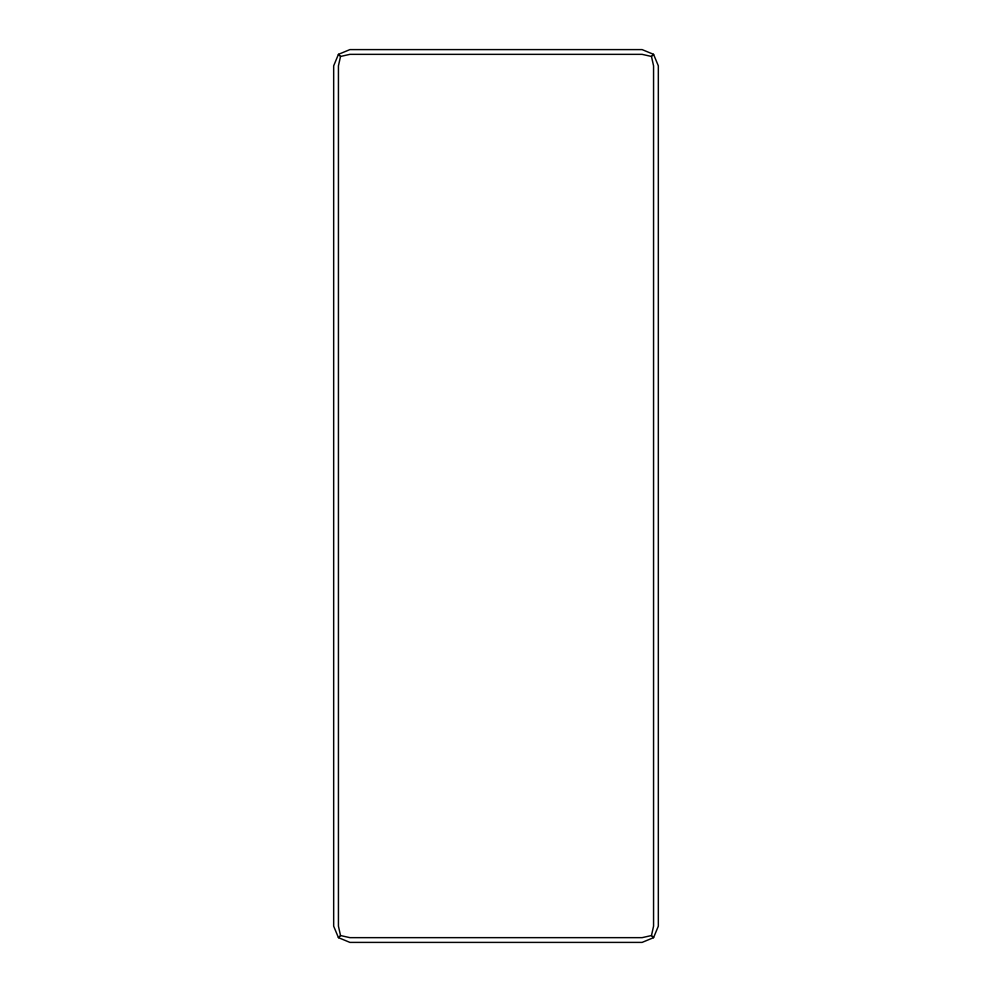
<?xml version="1.0" encoding="UTF-8"?>
<svg xmlns="http://www.w3.org/2000/svg" width="992" height="992" viewBox="0 0 992 992"><rect width="100%" height="100%" fill="white"/><g stroke="black" fill="none" stroke-linecap="round" stroke-linejoin="round"><path stroke-width="1.49" d="M338.433 54.349L340.529 56.457L338.433 65.832L338.433 926.168L340.529 935.543L338.433 937.651L333.672 926.168L333.672 65.832L338.433 54.349L349.903 49.6L642.097 49.6L653.567 54.349L658.328 65.832L658.328 926.168L653.567 937.651L642.097 942.4L349.903 942.4L338.433 937.651M653.567 937.651L651.471 935.543L653.567 926.168L653.567 65.832L651.471 56.457L653.567 54.349M340.529 56.457L349.903 54.349L642.097 54.349L651.471 56.457M651.471 935.543L642.097 937.651L349.903 937.651L340.529 935.543"/></g></svg>
